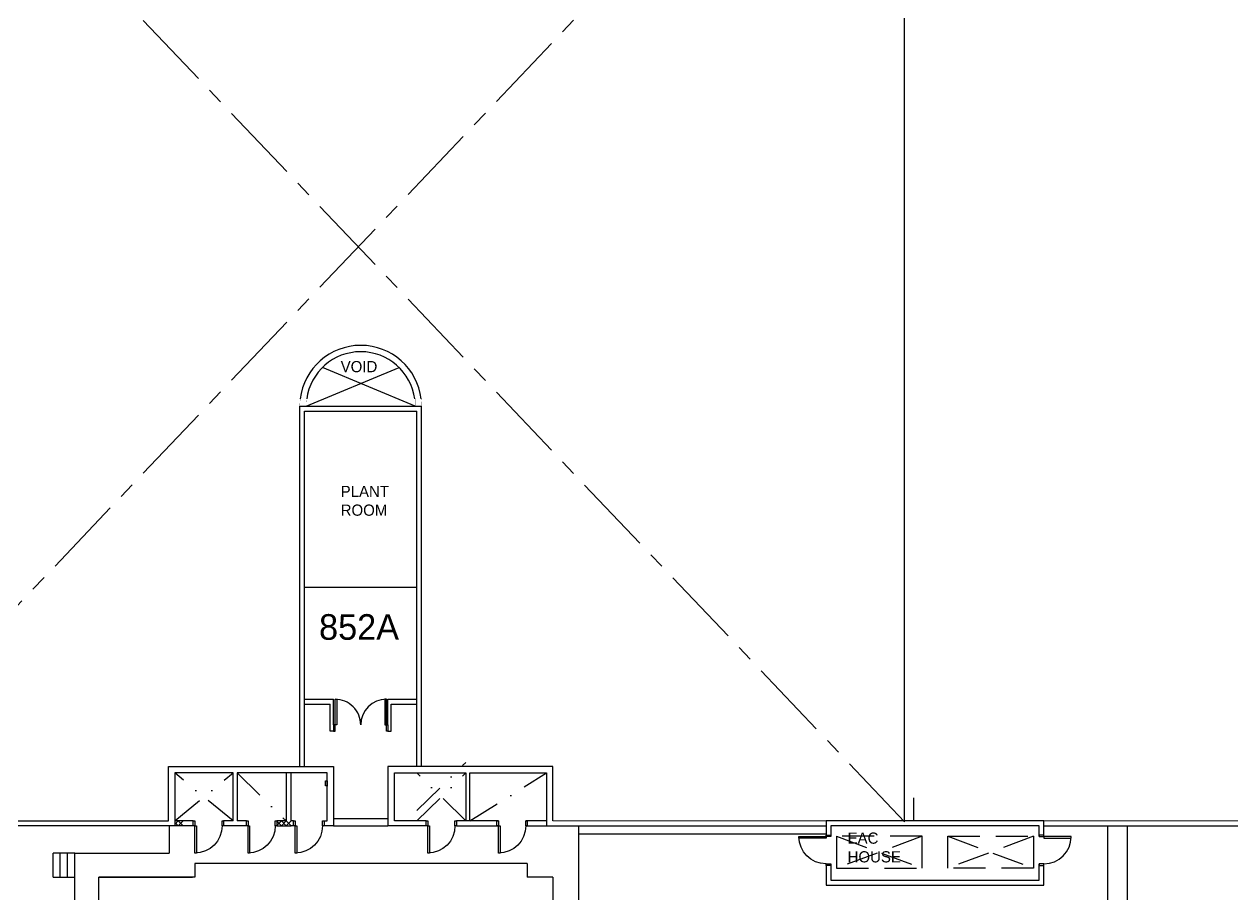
# Model space of a CAD drawing. Header units: millimetres. Extents: x -68474 to 329073, y -131063 to 73864.
# Drawn here: x 133571 to 171264, y -20325 to 6828 of the extents above; entities that cross this region are included whole.
import ezdxf

# ---------------------------------------------------------------- set-up
doc = ezdxf.new("R2010")
doc.units = ezdxf.units.MM
doc.header["$LTSCALE"] = 2000
doc.header["$MEASUREMENT"] = 0
for name, pattern in [('CENTER', [2, 1.25, -0.25, 0.25, -0.25]), ('s5157a$0$DASHDOT', [1, 0.5, -0.25, 0, -0.25]), ('s5157a$0$DASHED', [0.75, 0.5, -0.25])]:
    doc.linetypes.add(name, pattern=pattern)
doc.layers.add('AR-ROOM', color=15, linetype='Continuous')
doc.layers.add('AR-WALL', color=137, linetype='Continuous')
doc.styles.add('s5157a$0$STANDARD', font='txt')

msp = doc.modelspace()

# ---------------------------------------------------------------- linework, layer by layer
at = {"color": 10, "linetype": 'CENTER'}
for p, q in [((161050, -18074.9), (126950, 17825.1)), ((161050, 17825.1), (126950, -18074.9))]:
    msp.add_line(p, q, dxfattribs=at)
at = {"color": 10}
msp.add_lwpolyline([(161050, -18074.9), (161050, 17825.1), (145900.1, 17825.1), (145900.1, 12275.1, -1), (142100.1, 12275.1), (142100.1, 17825.1), (126950, 17825.1), (126950, -17349.9), (126075.1, -17349.9), (126075.1, -18050)], format="xyb", dxfattribs=at)
at = {"layer": 'AR-WALL'}
for p, q in [((142375.4, -5100), (145271.6, -3892.2)), ((145775, -5100), (142878.8, -3892.2)), ((142175, -5100), (145975, -5100)), ((142325, -5250), (145825, -5250)), ((145969, -5250), (145975, -5250)), ((142325, -10750), (145825, -10750)), ((142325, -14250), (143225, -14250)), ((143125, -14264.2), (143125, -14250)), ((143225, -15050), (143225, -14250)), ((144925, -15050), (144925, -14250)), ((144925, -14250), (145825, -14250)), ((145025, -14264.2), (145025, -14250)), ((142325, -14400), (143125, -14400)), ((143125, -15250), (143125, -14400)), ((145025, -15250), (145025, -14400)), ((145025, -14400), (145825, -14400)), ((143225, -15250), (143125, -15250)), ((144925, -15250), (145025, -15250)), ((138750, -18050), (138274.8, -18050)), ((138847.5, -18050), (138750, -18050)), ((140090, -18050), (139797.5, -18050)), ((140507.5, -18050), (140215, -18050)), ((141982.5, -18049.8), (141900, -18049.8)), ((142932.5, -18049.8), (143025, -18049.8)), ((143225, -17975), (144924.8, -17975.2)), ((146117.6, -18050.1), (145124.8, -18050)), ((138097.5, -18200), (138097.5, -19050)), ((138750, -18200), (138274.8, -18200)), ((138847.5, -18200), (138750, -18200)), ((140507.5, -18200), (139797.5, -18200)), ((141982.5, -18199.8), (141899.8, -18199.8)), ((143225, -18200), (144924.8, -18200.2)), ((146117.6, -18200.1), (144924.8, -18200.2)), ((150875, -18200.1), (150875, -20600)), ((167378.6, -18200.1), (167378.6, -30963.5)), ((134472.5, -19800), (134472.5, -19050)), ((135147.5, -19050), (134472.5, -19050)), ((134697.5, -19800), (134697.5, -19050)), ((134922.5, -19800), (134922.5, -19050)), ((135147.5, -19050), (138097.5, -19050)), ((135147.5, -19800), (135147.5, -19050)), ((149275, -19375), (138897.5, -19375)), ((138897.5, -19375), (138897.5, -19800)), ((149275, -19375), (149275, -19800)), ((134472.5, -19800), (135147.5, -19800)), ((135147.5, -21475), (135147.5, -19800)), ((138897.5, -19800), (135897.5, -19800)), ((135897.5, -21475), (135897.5, -19800)), ((135897.5, -19800), (138822.5, -19800)), ((150075, -19800), (149275, -19800)), ((150075, -19800), (150075, -20600))]:
    msp.add_line(p, q, dxfattribs=at)
at = {"layer": 'AR-WALL', "linetype": 'Continuous'}
for p, q in [((142175, -16350.2), (142175, -5100)), ((142325, -16350.2), (142325, -5250)), ((145825, -16350.1), (145825, -5250)), ((143275, -15250), (143275, -14250)), ((143275, -14250), (143325, -14250)), ((143325, -14250), (143325, -15050)), ((144875, -14250), (144825, -14250)), ((144825, -14250), (144825, -15050)), ((144875, -15250), (144875, -14250)), ((143325, -15050), (143225, -15050)), ((143225, -15050), (143225, -15250)), ((144825, -15050), (144925, -15050)), ((144925, -15050), (144925, -15250)), ((143225, -15250), (143275, -15250)), ((144925, -15250), (144875, -15250)), ((138074.8, -16350.1), (143224.8, -16350.1)), ((138074.8, -18050), (138074.8, -16350.1)), ((140090, -16550), (138274.8, -16550.1)), ((138274.8, -16550.1), (138274.8, -18200)), ((140090, -18050), (140090, -16550)), ((143024.9, -16550.1), (140215, -16550)), ((140215, -16550), (140215, -18050)), ((141900, -16550), (141750, -16550)), ((141750, -16550), (141750, -18050)), ((141900, -18049.8), (141900, -16550)), ((143025, -18049.8), (143024.9, -16550.1)), ((143224.8, -16350.1), (143225, -18200)), ((144925, -16350.1), (144924.8, -18200)), ((150075, -16350.1), (144925, -16350.1)), ((145124.8, -18050), (145124.9, -16550.1)), ((145124.9, -16550.1), (147360.1, -16550.1)), ((147360.1, -16550.1), (147360.1, -18050.1)), ((147485.1, -18050.1), (147485.1, -16550.1)), ((147485.1, -16550.1), (149875, -16550.1)), ((149875, -16550.1), (149875, -18200)), ((150075, -18050), (150075, -16350.1)), ((161325.2, -17325), (161325.2, -18050)), ((113275, -18051.7), (138074.8, -18050)), ((138847.5, -18050), (138897.5, -18050)), ((138847.5, -18200), (138847.5, -18050)), ((138897.5, -18050), (138897.5, -18200)), ((139747.5, -18050), (139797.5, -18050)), ((139747.5, -18200), (139747.5, -18050)), ((139797.5, -18050), (139797.5, -18200)), ((140507.5, -18050), (140557.5, -18050)), ((140507.5, -18200), (140507.5, -18050)), ((140557.5, -18050), (140557.5, -18200)), ((141407.5, -18050), (141457.5, -18050)), ((141407.5, -18200), (141407.5, -18050)), ((141457.5, -18050), (141457.5, -18200)), ((141750, -18050), (141457.5, -18050)), ((141457.5, -18050), (141457.5, -18200)), ((141982.5, -18049.8), (142032.5, -18049.8)), ((141982.5, -18199.8), (141982.5, -18049.8)), ((142032.5, -18049.8), (142032.5, -18199.8)), ((142882.5, -18049.8), (142932.5, -18049.8)), ((142882.5, -18199.8), (142882.5, -18049.8)), ((142932.5, -18049.8), (142932.5, -18199.8)), ((146117.6, -18050.1), (146167.6, -18050.1)), ((146117.6, -18200.1), (146117.6, -18050.1)), ((146167.6, -18050.1), (146167.6, -18200.1)), ((147017.6, -18050.1), (147067.6, -18050.1)), ((147017.6, -18200.1), (147017.6, -18050.1)), ((147067.6, -18050), (147067.6, -18200.1)), ((148375, -18050), (147067.6, -18050)), ((147067.6, -18050.1), (147067.6, -18200.1)), ((148325, -18200.1), (148325, -18050.1)), ((148325, -18050.1), (148375, -18050.1)), ((148375, -18050.1), (148375, -18200.1)), ((149875, -18050), (149225, -18050)), ((149225, -18200.1), (149225, -18050.1)), ((149225, -18050.1), (149275, -18050.1)), ((149275, -18050), (149275, -18200.1)), ((149275, -18050.1), (149275, -18200.1)), ((158600, -18050.6), (150075, -18050)), ((174875, -18050), (165400, -18051.3)), ((138274.8, -18200), (129400, -18200.5)), ((138897.5, -18200), (138847.5, -18200)), ((138897.5, -19050), (138897.5, -18200)), ((138897.5, -18200), (138947.5, -18200)), ((138947.5, -18200), (138947.5, -19050)), ((139797.5, -18200), (139747.5, -18200)), ((140557.5, -18200), (140507.5, -18200)), ((140557.5, -19050), (140557.5, -18200)), ((140557.5, -18200), (140607.5, -18200)), ((140607.5, -18200), (140607.5, -19050)), ((141457.5, -18200), (141407.5, -18200)), ((141457.5, -18200), (141900, -18200)), ((142032.5, -18199.8), (141982.5, -18199.8)), ((142032.5, -19049.8), (142032.5, -18199.8)), ((142032.5, -18199.8), (142082.5, -18199.8)), ((142082.5, -18199.8), (142082.5, -19049.8)), ((142932.5, -18199.8), (142882.5, -18199.8)), ((143250, -18200), (142932.5, -18200)), ((146167.6, -18200.1), (146117.6, -18200.1)), ((146167.6, -19050.1), (146167.6, -18200.1)), ((146167.6, -18200.1), (146217.6, -18200.1)), ((146217.6, -18200.1), (146217.6, -19050.1)), ((147067.6, -18200.1), (147017.6, -18200.1)), ((147067.6, -18200.1), (148375, -18200.1)), ((148375, -18200.1), (148325, -18200.1)), ((148375, -18200.1), (148425, -18200.1)), ((148375, -19050.1), (148375, -18200.1)), ((148425, -18200.1), (148425, -19050.1)), ((149275, -18200.1), (149225, -18200.1)), ((149225, -18200.1), (149875, -18200.1)), ((149875, -18200), (158600, -18200.5)), ((158600, -18460.3), (150875, -18460.3)), ((165400, -18201.3), (175025, -18200)), ((168000.1, -18200.1), (168000.1, -30963.5)), ((157750, -18538.3), (158600, -18538.3)), ((157750, -18588.3), (157750, -18538.3)), ((158600, -18588.3), (157750, -18588.3)), ((158600, -18488.3), (158750, -18488.3)), ((158600, -18538.3), (158600, -18488.3)), ((158750, -18538.3), (158600, -18538.3)), ((158600, -18538.3), (158600, -18588.3)), ((158750, -18488.3), (158750, -18538.3)), ((165250, -18488.3), (165250, -18538.3)), ((165400, -18488.3), (165250, -18488.3)), ((165250, -18538.3), (165400, -18538.3)), ((165400, -18538.3), (165400, -18488.3)), ((166250, -18538.3), (165400, -18538.3)), ((165400, -18538.3), (165400, -18588.3)), ((165400, -18588.3), (166250, -18588.3)), ((166250, -18588.3), (166250, -18538.3)), ((138947.5, -19050), (138897.5, -19050)), ((140607.5, -19050), (140557.5, -19050)), ((142082.5, -19049.8), (142032.5, -19049.8)), ((146217.6, -19050.1), (146167.6, -19050.1)), ((148425, -19050.1), (148375, -19050.1)), ((158600, -19388.3), (158750, -19388.3)), ((158600, -19438.3), (158600, -19388.3)), ((158750.1, -19438.3), (158600, -19438.3)), ((158750, -19438.3), (158600, -19438.3)), ((158750, -19388.3), (158750, -19438.3)), ((165249.9, -19438.3), (165400, -19438.3)), ((165250, -19388.3), (165250, -19438.3)), ((165400, -19388.3), (165250, -19388.3)), ((165250, -19438.3), (165400, -19438.3)), ((165400, -19438.3), (165400, -19388.3))]:
    msp.add_line(p, q, dxfattribs=at)
at = {"layer": 'AR-WALL', "linetype": 's5157a$0$DASHDOT'}
for p, q in [((140090, -18050), (138274.8, -16550.1)), ((138275, -18050), (140090, -16550)), ((140215, -16550), (141750, -18050)), ((145825.1, -17719.8), (147360.1, -16219.8)), ((147360.1, -18050.1), (145825.1, -16550.1)), ((145825.1, -18050.1), (147360.1, -16550.1)), ((147485.1, -18050.1), (149875, -16550.1))]:
    msp.add_line(p, q, dxfattribs=at)
at = {"layer": 'AR-WALL', "linetype": 's5157a$0$DASHED'}
for p, q in [((161600, -18524.9), (158925, -19525)), ((158925, -18524.9), (161600, -19525)), ((162400, -18524.9), (165075, -19525)), ((165075, -18524.9), (162400, -19525))]:
    msp.add_line(p, q, dxfattribs=at)
at = {"layer": 'AR-WALL', "linetype": 'Continuous', "const_width": 5}
for points in [[(142188.4, -4875, 0.029684), (142175, -5100, 0.029684)], [(142390, -4875, 0.033198), (142375, -5100, 0.033198)], [(145975, -5100, 0.029684), (145961.6, -4875, 0.029684)]]:
    msp.add_lwpolyline(points, format="xyb", dxfattribs=at)
msp.add_lwpolyline([(145775, -5100), (145775, -4875)], dxfattribs=at)
at = {"layer": 'AR-WALL', "linetype": 'Continuous'}
for points in [[(145975, -16350.1), (145975, -16350.1), (145975, -5100)], [(138275, -18092.5), (138382.5, -18200), (138532.5, -18050)], [(138275, -18157.5), (138382.5, -18050), (138532.5, -18200)], [(141457.5, -18192.5), (141600, -18050), (141750, -18200), (141900, -18050)], [(141457.5, -18057.5), (141600, -18200), (141750, -18050), (141900, -18200)]]:
    msp.add_lwpolyline(points, dxfattribs=at)
msp.add_lwpolyline([(143025, -16950), (142975, -16950), (142975, -16800), (143025, -16800)], close=True, dxfattribs=at)
at = {"layer": 'AR-WALL'}
for points in [[(165400, -18538.3), (165400, -18050.1), (158600, -18050.1), (158600, -18538.3)], [(165250, -18538.3), (165250, -18200.1), (158750, -18200.1), (158750, -18538.3)], [(158600, -19388.3), (158600, -20050.1), (165400, -20050.1), (165400, -19388.3)], [(158750, -19388.3), (158750, -19900.1), (165250, -19900.1), (165250, -19388.3)]]:
    msp.add_lwpolyline(points, dxfattribs=at)
at = {"layer": 'AR-WALL', "linetype": 's5157a$0$DASHED'}
for points in [[(161600, -18524.9), (158925, -18524.9), (158925, -19525), (161600, -19525)], [(162400, -18524.9), (165075, -18524.9), (165075, -19525), (162400, -19525)]]:
    msp.add_lwpolyline(points, close=True, dxfattribs=at)
at = {"layer": 'AR-WALL', "linetype": 'Continuous'}
for radius, start, end in [(1900, 6.80094, 173.19906), (1700, 7.60553, 172.39447)]:
    msp.add_arc((144075.2, -5100), radius, start, end, dxfattribs=at)
for centre, major_axis, start_param, end_param in [((143275, -15050), (565.7, 565.7), 5.4977871, 7.0685835), ((144875, -15050), (565.7, 565.7), 0.7853982, 2.3561945), ((165400, -18538.3), (-601, -601), 0.7853982, 2.3561945)]:
    msp.add_ellipse(centre, major_axis=major_axis, ratio=1, start_param=start_param, end_param=end_param, dxfattribs=at)
at = {"layer": 'AR-WALL', "linetype": 'Continuous', "extrusion": (0, 0, -1)}
for centre, major_axis in [((138897.5, -18200), (601, 601)), ((140557.5, -18200), (601, 601)), ((142032.5, -18199.8), (601, 601)), ((146167.6, -18200.1), (601, 601)), ((148375, -18200.1), (601, 601)), ((158600, -18538.3), (601, -601))]:
    msp.add_ellipse(centre, major_axis=major_axis, ratio=1, start_param=0.7853982, end_param=2.3561945, dxfattribs=at)
at = {"layer": 'AR-WALL', "linetype": 'Continuous'}
msp.add_point((143025, -16950), dxfattribs=at)

# ---------------------------------------------------------------- texts
at = {"layer": 'AR-ROOM', "style": 's5157a$0$STANDARD'}
msp.add_text('852A', height=800, dxfattribs=at).set_placement((142774.2, -12393.3))
at = {"layer": 'AR-WALL', "char_height": 350, "attachment_point": 1, "style": 's5157a$0$STANDARD'}
for s, insert, width in [('VOID', (143449.5, -3689.2), 3618), ('PLANT \\PROOM', (143449.5, -7586.7), 3618), ('EAC \\PHOUSE', (159271.3, -18410.3), 3227)]:
    msp.add_mtext(s, dxfattribs=dict(at, insert=insert, width=width))

doc.saveas('drawing.dxf')
